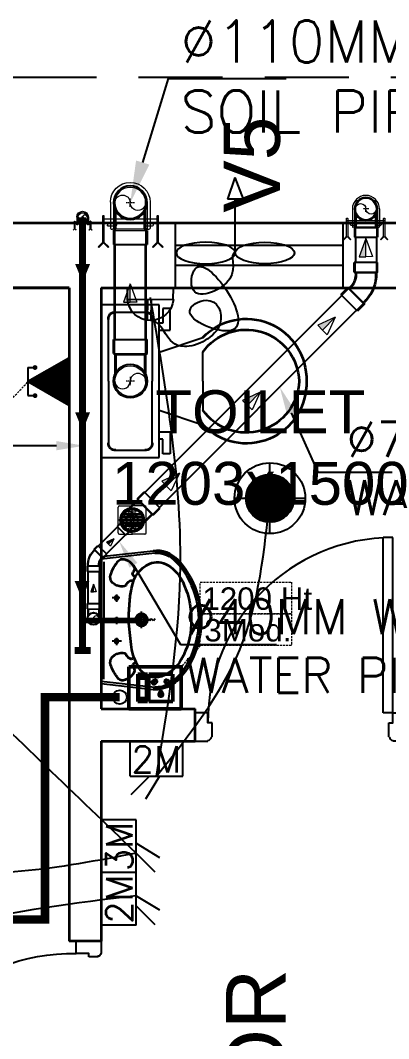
# Model space of a CAD drawing. Extents: x 3550807 to 4078732, y -628171 to -515859.
# Drawn here: x 3575457 to 3576770, y -524649 to -521021 of the extents above; entities that cross this region are included whole.
import ezdxf
from ezdxf import colors
from ezdxf.entities.mleader import LeaderData, LeaderLine
from ezdxf.enums import TextEntityAlignment as Align
from ezdxf.math import Vec2, Vec3

# ---------------------------------------------------------------- set-up
doc = ezdxf.new("R2010")
doc.units = 0
doc.header["$LTSCALE"] = 6
doc.header["$MEASUREMENT"] = 0
for name, pattern in [('1', [0]), ('AI9-LType1', [1.875, 1.25, -0.625]), ('CENTER2', [1.125, 0.75, -0.125, 0.125, -0.125]), ('DASHED2', [0.375, 0.25, -0.125]), ('HIDDEN', [0.375, 0.25, -0.125])]:
    doc.linetypes.add(name, pattern=pattern)
doc.layers.get('0').update_dxf_attribs({"linetype": 'CONTINUOUS'})
for name, color, linetype, lineweight in [('22-FTfix', 8, 'CONTINUOUS', 9), ('ELE-1 NO 6-16A RAW POWER SOCKET', 1, 'CONTINUOUS', 0), ('PHE-SP', 1, 'CONTINUOUS', 0), ('PL-CLAMP', 211, 'CONTINUOUS', 13), ('PL-SOFT  WATER SUPPLY PIPE', 162, 'CONTINUOUS', 9), ('PL-WATER PIPE CLAMP', 6, 'CONTINUOUS', 9), ('PL-WATER PIPING', 1, 'CONTINUOUS', 9), ('WALL', 10, 'CONTINUOUS', 35), ('WALL LINE', 7, 'CONTINUOUS', 35)]:
    doc.layers.add(name, color=color, linetype=linetype, lineweight=lineweight)
doc.layers.add('CFT_LOOPING', color=7, linetype='1', lineweight=0, true_color=0xd6d600)
for name, color, linetype in [('Chajja', 7, 'CONTINUOUS'), ('DIM', 7, 'CONTINUOUS'), ('DOOR', 44, 'CONTINUOUS'), ('ELE-12W LED', 1, 'CONTINUOUS'), ('ELE-12W LED @ 1', 1, 'CONTINUOUS'), ('ELE-2M RAW P.SB', 40, 'CONTINUOUS'), ('ELE-2M UPS P.SB', 3, 'CONTINUOUS'), ('ELE-3M RAW P.SB', 40, 'CONTINUOUS'), ('ELE-EXHAUST FAN', 10, 'CONTINUOUS'), ('ELE-TEL POINT', 4, 'CONTINUOUS'), ('JOINERY', 7, 'CONTINUOUS'), ('MEP_HVAC_DRAIN_PIPE', 7, 'CONTINUOUS'), ('phe-text', 1, 'CONTINUOUS'), ('PL- WASTE PIPE', 6, 'CONTINUOUS'), ('PL-RA WATER SUPPLY PIPE', 100, 'CONTINUOUS'), ('PL-SOIL PIPE', 1, 'CONTINUOUS'), ('TEXT', 5, 'CONTINUOUS'), ('Window', 161, 'CONTINUOUS')]:
    doc.layers.add(name, color=color, linetype=linetype)
doc.layers.add('ELE-LIGHTING WIRING', color=7, linetype='CONTINUOUS', true_color=0x63d7b6)
doc.styles.add('ARIAL', font='arial.ttf')
doc.styles.add('ROMANS', font='romans.shx')
doc.styles.get("Standard").update_dxf_attribs({"font": 'SIMPLEX'})

# ---------------------------------------------------------------- blocks, each defined once
blk = doc.blocks.new('750')
at = {"layer": 'DOOR', "color": 8}
for p, q in [((-50, 705), (-47.5, 705)), ((-35, 690), (-35, 692.5)), ((50, 45), (50, 80)), ((50, 80), (675, 80)), ((675, 45), (675, 80)), ((-50, 45), (-47.5, 45)), ((-35, 60), (-35, 57.5)), ((50, 45), (675, 45))]:
    blk.add_line(p, q, dxfattribs=at)
for points in [[(15, 690), (15, 705), (50, 705), (50, 750), (-50, 750), (-50, 705)], [(-35, 690), (15, 690)], [(15, 60), (15, 45), (50, 45), (50, 0), (-50, 0), (-50, 45)], [(-35, 60), (15, 60)]]:
    blk.add_lwpolyline(points, dxfattribs=at)
for centre, radius, start, end in [((-35, 705), 12.5, 180, 270), ((15, 45), 660, 0, 90), ((-35, 45), 12.5, 90, 180)]:
    blk.add_arc(centre, radius, start, end, dxfattribs=at)
blk = doc.blocks.new('Z$W@#1841')
at = {"layer": 'DOOR', "color": 8}
blk.add_lwpolyline([(482.5, 633.2), (482.5, -167.4), (533, -167.4), (533, 633.2)], close=True, dxfattribs=at)
for points in [[(-254.1, -217.9), (-267.6, -217.9), (-267.6, -167.4), (-317.3, -167.4), (-317.3, -267.4), (-267.6, -267.4), (-267.6, -265.2, 0.414214), (-256.3, -253.9), (-254.1, -253.9)], [(519.5, -217.9), (533, -217.9), (533, -167.4), (582.7, -167.4), (582.7, -267.4), (533, -267.4), (533, -265.2, -0.414214), (521.7, -253.9), (519.5, -253.9)]]:
    blk.add_lwpolyline(points, format="xyb", close=True, dxfattribs=at)
blk.add_arc((518.4, -152.1), 786.1, 92.6177, 181.1129, dxfattribs=at)
blk = doc.blocks.new('u46')
at = {"color": 8, "lineweight": 25}
for p, q in [((-10.2, 228.4), (174.5, 249.1)), ((-10.2, 220.4), (181.2, 241.9)), ((-0.6, -208.9), (0.6, 208.9)), ((56.5, 80.8), (29.2, 80.8)), ((44.2, 92.9), (44.2, 66.7)), ((61.7, 1.6), (29.2, 1.6)), ((44.2, 13.7), (44.2, -12.6)), ((163.2, 3), (101.8, 3)), ((133.1, -27.2), (133.1, 33.1)), ((44.2, -61.1), (44.2, -87.4)), ((61.7, -73.2), (29.2, -73.2)), ((-10.2, -216.1), (181.2, -237.6)), ((-10.2, -224.1), (174.5, -244.8))]:
    blk.add_line(p, q, dxfattribs=at)
at = {"color": 8, "extrusion": (0, 0, -1)}
for centre, major_axis, start_param, end_param in [((65.8, 198.9), (0, 20.7), -1.101507, 0.481509), ((187.7, 150.5), (0, 99.5), -0.132539, 0.848731), ((185.8, 147.6), (0.1, 94.4), -0.049658, 0.838116), ((144.8, 128.2), (1.1, 126.1), -1.238036, -0.892193), ((57.5, 163.3), (-0.3, 56.9), 0.324902, 0.965135), ((208, 103.4), (0, 109.8), -1.431017, -0.436146), ((90.3, 184.5), (0, 17.9), 0.880684, 2.260744), ((189.6, 137.7), (0, 70.9), -0.405199, 0.56573), ((153.9, 79), (-0.2, 139.7), 0.557563, 1.193786), ((57.3, 20.1), (0, 275.4), 0.806541, 1.180915), ((49.5, 13.5), (-0.1, 293.9), 0.809856, 1.41441), ((56, 154.5), (0, 34), 4.33982, 5.202657), ((110.3, 167.2), (-6.08, 6.08), 4.867594, 6.265028), ((110.5, 165), (5.47, 5.47), 2.097053, 3.541809), ((64.6, 170.4), (0.3, 49.2), 3.359735, 4.09512), ((62.5, 153), (0, 31.9), 2.620328, 3.422401), ((104.1, 117.8), (-0.2, 26.8), -1.278641, -0.487266), ((96.3, 135.9), (0, 7.39), -0.727724, 1.373337), ((387.1, 47.9), (-0.3, 296.4), -1.495794, -1.328336), ((13.1, 6.8), (0, 297.5), 1.141495, 1.637774), ((35, 2.5), (0, 302.7), 1.155365, 1.952189), ((44.2, 80.8), (0.02, 6.43), 3.139035, 9.42222), ((820.2, -1), (0.1, 732.1), -1.56667, -1.474079), ((72.5, -1.7), (-0.1, 274.2), 1.346594, 1.865175), ((44.2, 1.6), (0.08, 6.43), 3.12883, 9.412015), ((888.1, 36.7), (0.8, 800.7), 4.558159, 4.668067), ((133.1, 3), (0, 21.6), 3.141254, 9.424439), ((133.1, 3), (-0.1, 15.5), 3.145308, 9.428493), ((133.1, 3), (0, 10.9), 3.142047372431534, 9.42523267961112), ((62.5, -10.9), (0, 247.5), 1.579809, 2.112792), ((44.2, -73.2), (0.02, 6.43), 3.139035, 9.42222), ((263.1, -73.7), (0.1, 166.8), 4.181112, 4.641559), ((56.1, -13.3), (0.2, 287), 1.808981, 2.322804), ((56, -148.1), (0, 34), 4.222121, 5.084958), ((64.6, -163.9), (0.1, 49.2), -0.960797, -0.225412), ((62.5, -146.6), (-0.1, 31.9), -0.276767, 0.525307), ((104.1, -111.4), (0.2, 26.8), 3.628858, 4.420234), ((96.6, -128.2), (-0.03, 8.55), 1.455188, 3.796569), ((163.1, -79.8), (0.2, 126), 2.054055, 2.802751), ((124.5, -51.6), (-0.2, 200.3), 1.868215, 2.281789), ((144.8, -121.8), (-0.3, 126.1), 4.027191, 4.373034), ((110.3, -160.8), (-6.08, 6.08), 4.730546, 6.12798), ((111.3, -159.3), (6.17, 6.17), 4.354779, 6.027124), ((90.3, -178.1), (0, 17.9), 0.880848, 2.260908), ((192.6, -126.1), (0, 80.1), 3.554495, 4.299548), ((65.8, -192.5), (0, 20.7), 2.661884, 4.2449), ((57.5, -156.9), (0.3, 56.9), 2.176458, 2.816691), ((181.2, -107), (0, 94.7), 2.890537, 3.362984), ((187.2, -138.1), (-0.1, 106), 2.310552, 2.942572), ((171.7, -117.2), (-0.1, 123.1), 2.127435, 2.640092), ((184.7, -162.2), (-0.1, 83.2), 2.850118, 3.264751), ((188.2, -159.7), (0, 78.1), 2.562376, 3.231693)]:
    blk.add_ellipse(centre, major_axis=major_axis, ratio=1, start_param=start_param, end_param=end_param, dxfattribs=at)
blk = doc.blocks.new('rhej')
at = {"color": 8, "lineweight": 25}
for p, q in [((271.6, 188.9), (271.6, 266.4)), ((271.6, 266.4), (297.5, 266.4)), ((297.5, 266.4), (297.5, 214.7)), ((310.4, 279.4), (310.4, -263.7)), ((517.3, 279.4), (310.4, 279.4)), ((517.3, 7.8), (517.3, 279.4)), ((336.3, 227.7), (336.3, 7.8)), ((465.6, 253.5), (362.2, 253.5)), ((491.5, 7.8), (491.5, 227.7)), ((310.4, 188.9), (271.6, 188.9)), ((297.5, 214.7), (310.4, 214.7)), ((310.4, 111.3), (155.3, 163)), ((155.3, 7.8), (155.3, 111.3)), ((155.3, 7.8), (155.3, -95.6)), ((336.3, -212), (336.3, 7.8)), ((491.5, 7.8), (491.5, -212)), ((517.3, -263.7), (517.3, 7.8)), ((310.4, -95.6), (155.3, -147.3)), ((271.6, -173.2), (271.6, -250.8)), ((310.4, -173.2), (271.6, -173.2)), ((297.5, -250.8), (297.5, -199.1)), ((297.5, -199.1), (310.4, -199.1)), ((271.6, -250.8), (297.5, -250.8)), ((465.6, -237.9), (362.2, -237.9)), ((310.4, -263.7), (517.3, -263.7))]:
    blk.add_line(p, q, dxfattribs=at)
at = {"color": 8, "extrusion": (0, 0, -1)}
for centre, major_axis, start_param, end_param in [((358.9, 230.9), (-16.2, -16.2), 0.643501, 2.498091), ((468.8, 230.9), (16.2, -16.2), 3.785094, 5.639684), ((0, 15.7), (151.4, -151.4), 2.319632, 4.738539), ((0.9, 2.3), (-133.6, -133.6), 0.814663, 3.31238), ((0, 0), (-151.4, -151.4), 4.686239, 7.105146), ((0.9, 13.4), (-133.6, -133.6), 4.541602, 7.039318), ((358.9, -215.2), (-16.2, -16.2), -0.927295, 0.927295), ((468.8, -215.2), (16.2, -16.2), 5.35589, 7.21048)]:
    blk.add_ellipse(centre, major_axis=major_axis, ratio=1, start_param=start_param, end_param=end_param, dxfattribs=at)
blk = doc.blocks.new('1232')
at = {"layer": 'Chajja', "color": 8, "linetype": 'HIDDEN', "ltscale": 200}
blk.add_line((-10045, 16660.2), (-4500, 16660.2), dxfattribs=at)
at = {"layer": 'WALL', "color": 8, "linetype": 'ByBlock'}
for p, q in [((-4500, 16140.2), (-10045, 16140.2)), ((-7592.8, 15910.2), (-10045, 15910.2)), ((-7592.8, 15910.2), (-7592.8, 13582.7)), ((-7477.8, 15910.2), (-7477.8, 14410.2)), ((-7477.8, 14410.2), (-7142.8, 14410.2)), ((-7142.8, 14295.2), (-7142.8, 14410.2)), ((-7477.8, 14295.2), (-7477.8, 13582.7)), ((-7477.8, 14295.2), (-7142.8, 14295.2)), ((-7477.8, 13582.7), (-7592.8, 13582.7))]:
    blk.add_line(p, q, dxfattribs=at)
at = {"layer": 'WALL', "color": 8, "lineweight": 0}
blk.add_line((-6274.8, 15910.2), (-7477.8, 15910.2), dxfattribs=at)
at = {"layer": 'WALL', "color": 8, "linetype": 'ByBlock'}
for points in [[(-11307.6, 15910.2), (-7592.8, 15910.2)], [(-7477.8, 15910.2), (-6274.8, 15910.2)]]:
    blk.add_lwpolyline(points, dxfattribs=at)
at = {"layer": 'Window', "color": 8, "linetype": 'Continuous'}
for points in [[(-6614.7, 15910.2), (-6614.7, 16140.2), (-7214.7, 16140.2), (-7214.7, 15910.2)], [(-6614.7, 15990.2), (-6614.7, 16060.2), (-7214.7, 16060.2), (-7214.7, 15990.2)]]:
    blk.add_lwpolyline(points, close=True, dxfattribs=at)
at = {"layer": 'DOOR', "color": 8, "rotation": 89.99999999999999}
blk.add_blockref('750', (-6392.8, 14345.2), dxfattribs=at)
at = {"layer": 'DOOR', "color": 8, "linetype": 'Continuous', "xscale": -0.8888888889923692, "yscale": 0.8888888889923692, "zscale": 0.8888888888759539, "rotation": 89.9999999999998}
blk.add_blockref('Z$W@#1841', (-7715.5, 13300.6), dxfattribs=at)
at = {"layer": 'WALL', "color": 8, "linetype": 'ByBlock', "rotation": 180}
blk.add_blockref('rhej', (-6960.5, 15585.3), dxfattribs=at)
at = {"layer": 'WALL', "color": 8, "linetype": 'ByBlock'}
blk.add_blockref('u46', (-7467.7, 14724.2), dxfattribs=at)
at = {"layer": 'DIM', "color": 8, "style": 'ARIAL'}
blk.add_text('1200 WIDE CORRIDOR', height=212.5, rotation=90, dxfattribs=at).set_placement((-6756.8, 11875.2), align=Align.BOTTOM_CENTER)
at = {"layer": 'DIM', "color": 8, "insert": (-6910.6, 15339.8), "char_height": 153, "width": 1626.956, "attachment_point": 5, "style": 'ARIAL'}
blk.add_mtext('TOILET\\P1203x1500', dxfattribs=at)
at = {"layer": 'JOINERY', "color": 8, "style": 'ARIAL', "width": 1}
blk.add_text('V5', height=200, rotation=90, dxfattribs=at).set_placement((-6840.9, 16177.8))
blk = doc.blocks.new('18W LED')
at = {"layer": 'ELE-12W LED @ 1'}
h = blk.add_hatch(dxfattribs=at)
h.set_pattern_fill('ANSI31', color=252)
h.set_pattern_definition([(45, (-1135553.9097, 459369.4158), (-2.24506403, 2.24506403), [])])
edge = h.paths.add_edge_path()
edge.add_arc((0, 0), 85.7, 0, 360)
at = {"layer": 'ELE-12W LED', "color": 1}
for p, q in [((0, -126.1), (0, 126.1)), ((-126.1, 0), (126.1, 0))]:
    blk.add_line(p, q, dxfattribs=at)
for radius in [126.1, 85.7]:
    blk.add_circle((0, 0), radius, dxfattribs=at)
blk = doc.blocks.new('2M SB')
at = {"layer": 'ELE-2M RAW P.SB'}
for p, q in [((-133.8, 160), (-69.3, 265.2)), ((-88.2, 160), (-3.4, 244.9)), ((-240, 160), (-240, 0)), ((0, 160), (-240, 160)), ((0, 160), (0, 0))]:
    blk.add_line(p, q, dxfattribs=at)
blk.add_text('2M', height=120, rotation=180, dxfattribs=at).set_placement((-6, 143))
blk = doc.blocks.new('A$C44D17E71')
at = {"layer": 'ELE-EXHAUST FAN', "color": 1}
for p, q in [((-13.3, 0.72), (-9.75, 2.1)), ((-9.75, 2.1), (-9.75, -0.48)), ((-13.3, 0.72), (-9.75, -0.48)), ((-0.97, 0.81), (-9.75, 0.81)), ((6.62, -9.32), (4.71, -9.31)), ((4.71, -9.31), (4.71, -16.8)), ((6.59, -16.81), (6.62, -9.32)), ((6.61, -12.95), (10.07, -12.97)), ((6.61, -13.55), (10.06, -13.57)), ((6.59, -16.81), (4.71, -16.8))]:
    blk.add_line(p, q, dxfattribs=at)
blk.add_ellipse((-0.97, 5.64), major_axis=(0, -4.83), ratio=0.36355, dxfattribs=at)
at = {"layer": 'ELE-EXHAUST FAN', "color": 1, "extrusion": (0, 0, -1)}
blk.add_ellipse((-0.97, -4.02), major_axis=(0, 4.83), ratio=0.36355, dxfattribs=at)
blk.add_ellipse((6.31, -13.06), major_axis=(0.02, 3.76), ratio=1, start_param=0.079283, end_param=3.06231, dxfattribs=at)
at = {"layer": 'ELE-EXHAUST FAN', "color": 1}
blk.add_open_spline([(-1.04, 0.81), (-0.79, -0.3), (3.44, 2.5), (7.59, -7.04), (-0.96, -5.98), (5.22, 0.41), (14.27, 3.09), (9.16, -9.39), (5.43, -2.53), (11.73, 0.02), (16.82, -10.79), (10.14, -10.71), (10.07, -12.97)], degree=3, knots=[0, 0, 0, 0, 6.261699, 12.352893, 15.787239, 21.858742, 28.752755, 35.678217, 39.225495, 45.354107, 53.693878, 67.421453, 67.421453, 67.421453, 67.421453], dxfattribs=at)
blk = doc.blocks.new('2M UPS SB')
at = {"layer": 'ELE-2M UPS P.SB', "color": 3}
for p, q in [((-133.8, 160), (-69.3, 265.2)), ((-88.2, 160), (-3.4, 244.9)), ((-240, 160), (-240, 0)), ((0, 160), (-240, 160)), ((0, 160), (0, 0))]:
    blk.add_line(p, q, dxfattribs=at)
blk.add_text('2M', height=120, rotation=180, dxfattribs=at).set_placement((-6, 143))
blk = doc.blocks.new('TEWSER')
at = {"layer": 'ELE-3M RAW P.SB'}
for p, q in [((0, 0), (125, 0)), ((0, 0), (0, -187.5)), ((0, -68.9), (-66.3, -2.6)), ((0, -104.5), (-82.2, -54.1)), ((0, -187.5), (125, -187.5))]:
    blk.add_line(p, q, dxfattribs=at)
blk.add_text('3M', height=93.75, rotation=270, dxfattribs=at).set_placement((13.3, -4.7))
blk = doc.blocks.new('6-16A RAW POWER SOCKET 3M')
at = {"layer": 'ELE-1 NO 6-16A RAW POWER SOCKET', "lineweight": 50}
for p, q in [((0, 57.9), (72.3, 57.9)), ((0, 57.9), (72.3, 57.9)), ((0, 32.7), (0, 57.9)), ((0, 57.9), (0, 32.7)), ((7.9, 55.8), (64.4, 55.8)), ((7.9, 34.8), (7.9, 55.8)), ((61.9, 55.8), (61.9, 34.8)), ((64.4, 55.8), (64.4, 34.8)), ((72.3, 57.9), (72.3, 32.7)), ((72.3, 32.7), (0, 32.7)), ((0, 28.5), (0, -34.8)), ((72.3, 28.5), (0, 28.5)), ((64.4, 34.8), (7.9, 34.8)), ((72.3, -34.8), (72.3, 28.5)), ((0, -34.8), (72.3, -34.8))]:
    blk.add_line(p, q, dxfattribs=at)
blk.add_lwpolyline([(92, 82.1), (92, -57.5), (-19.7, -57.5), (-19.7, 82.1)], close=True, dxfattribs=at)
for centre, radius, start, end in [((18.3, -3.1), 4.93, 37.1584, 322.8416), ((23.3, -3.1), 3.14, 251.4031, 108.5969), ((50.3, 14.9), 4.24, 357.49, 264.7311), ((53.2, 11.6), 3.43, 194.9049, 67.3162), ((50.3, -21.2), 4.24, 95.2689, 2.51), ((53.2, -17.8), 3.43, 292.6838, 165.0951)]:
    blk.add_arc(centre, radius, start, end, dxfattribs=at)
blk = doc.blocks.new('tel')
at = {"layer": 'ELE-TEL POINT', "ltscale": 30}
h = blk.add_hatch(dxfattribs=at)
h.set_pattern_fill('ANSI31', color=4, scale=19.025387, style=0)
h.set_pattern_definition([(45, (-98.626, 0.184), (-42.7132, 42.7132), [])])
h.paths.add_polyline_path([(-99, 0), (840, 1654), (1778, -3)])
at = {"layer": 'ELE-TEL POINT', "color": 4, "ltscale": 30}
for p, q in [((-99, 0), (840, 1654)), ((840, 1654), (1778, -3)), ((1778, -3), (-99, 0))]:
    blk.add_line(p, q, dxfattribs=at)
at = {"layer": 'ELE-TEL POINT', "color": 4, "ltscale": 12}
for p, q in [((276, 1648), (275, 1398)), ((1404, 1646), (1403, 1396))]:
    blk.add_line(p, q, dxfattribs=at)
at = {"layer": 'ELE-TEL POINT', "color": 4, "linetype": 'Continuous', "ltscale": 12}
blk.add_line((276, 1648), (1404, 1646), dxfattribs=at)
at = {"layer": 'ELE-TEL POINT', "color": 4, "ltscale": 30, "const_width": 95.1}
for points in [[(227, 1363, 1), (323, 1363, 1)], [(1355, 1361, 1), (1451, 1361, 1)]]:
    blk.add_lwpolyline(points, format="xyb", close=True, dxfattribs=at)
blk = doc.blocks.new('clamp')
at = {"layer": 'PL-CLAMP'}
for p, q in [((105.4, 198.4), (168.6, 198.4)), ((156.2, 205.8), (161.2, 205.8)), ((163.2, 185.7), (163.2, 203.8)), ((105.4, 191.1), (168.6, 191.1)), ((156.2, 183.7), (161.2, 183.7)), ((170.6, 196.4), (170.6, 193.1)), ((105.4, 109.4), (168.6, 109.4)), ((105.4, 102), (168.6, 102)), ((156.2, 116.8), (161.2, 116.8)), ((163.2, 96.7), (163.2, 114.8)), ((170.6, 107.4), (170.6, 104)), ((156.2, 94.7), (161.2, 94.7))]:
    blk.add_line(p, q, dxfattribs=at)
for points in [[(138.4, 216.5, -0.414214), (139.4, 217.5), (203.1, 217.5), (214, 228.4), (215.4, 227), (203.9, 215.5), (215.3, 204), (213.9, 202.6), (203, 213.5), (139.4, 213.5, -0.414214), (138.4, 214.5), (138.4, 216.5)], [(138.4, 84.3, -0.414214), (139.4, 85.3), (203.1, 85.3), (214, 96.3), (215.4, 94.9), (203.9, 83.3), (215.3, 71.9), (213.9, 70.5), (203, 81.3), (139.4, 81.3, -0.414214), (138.4, 82.3), (138.4, 84.3)]]:
    blk.add_lwpolyline(points, format="xyb", dxfattribs=at)
for points in [[(146.2, 81.3), (146.2, 217.5)], [(156.2, 81.3), (156.2, 217.5)]]:
    blk.add_lwpolyline(points, dxfattribs=at)
for centre, radius, start, end in [((105.4, 150.2), 48.2, 90, 270), ((161.2, 203.8), 2, 0, 90), ((168.6, 196.4), 2, 0, 90), ((161.2, 185.7), 2, 270, 0), ((168.6, 193.1), 2, 270, 0), ((161.2, 114.8), 2, 0, 90), ((168.6, 107.4), 2, 0, 90), ((168.6, 104), 2, 270, 0), ((161.2, 96.7), 2, 270, 0)]:
    blk.add_arc(centre, radius, start, end, dxfattribs=at)
blk = doc.blocks.new('RISER UP 100')
at = {"color": 0, "linetype": 'Continuous'}
for p, q in [((-98.5, 60), (-148.5, 60)), ((-148.5, -60), (-148.5, 60)), ((-98.5, 60), (-93.5, 55)), ((-93.5, 55), (-24, 55)), ((-98.5, -60), (-148.5, -60)), ((-98.5, -60), (-93.5, -55)), ((-93.5, -55), (-24, -55))]:
    blk.add_line(p, q, dxfattribs=at)
at = {"color": 8, "linetype": 'Continuous', "lineweight": 0, "ltscale": 0.005}
for p, q in [((-98.5, 55), (-148.5, 55)), ((-98.5, -55), (-98.5, 55)), ((-98.5, 55), (-93.5, 50)), ((-93.5, -50), (-93.5, 50)), ((-93.5, 50), (-33.2, 50)), ((-98.5, -55), (-148.5, -55)), ((-98.5, -55), (-93.5, -50)), ((-93.5, -50), (-33.2, -50))]:
    blk.add_line(p, q, dxfattribs=at)
at = {"color": 8, "linetype": 'CENTER2', "lineweight": 0}
for p, q in [((-15, 0), (15, 0)), ((0, 15), (0, -15))]:
    blk.add_line(p, q, dxfattribs=at)
at = {"color": 0, "linetype": 'Continuous'}
blk.add_circle((0, 0), 60, dxfattribs=at)
at = {"color": 8, "linetype": 'Continuous', "lineweight": 0, "ltscale": 0.005}
blk.add_circle((0, 0), 55, dxfattribs=at)
at = {"color": 8, "linetype": 'Continuous', "lineweight": 0}
for centre, start, end in [((0, 27.5), 90, 270), ((0, -27.5), 270, 90)]:
    blk.add_arc(centre, 27.5, start, end, dxfattribs=at)
blk = doc.blocks.new('A$C0B1B3CFA')
at = {"layer": 'PHE-SP'}
h = blk.add_hatch(color=7, dxfattribs=at)
h.dxf.hatch_style = 1
h.paths.add_polyline_path([(-0.0495, 0.0226), (-0.0495, 0), (0.0124, 0)])
at = {"layer": 'PHE-SP', "color": 7}
for points in [[(-0.0495, 0), (0.0124, 0), (-0.0495, 0.0226), (-0.0495, 0)], [(-0.0495, 0), (0.0124, 0), (-0.0495, -0.0226), (-0.0495, 0)]]:
    blk.add_lwpolyline(points, dxfattribs=at)
blk = doc.blocks.new('Z$W@#3BD47561')
at = {"layer": 'PHE-SP', "xscale": 49.00933755098914, "yscale": 49.00933755098914, "zscale": 49.00933755098914, "rotation": 270}
blk.add_blockref('A$C0B1B3CFA', (0, 0), dxfattribs=at)
blk = doc.blocks.new('Z$W@#4AA511D8')
at = {"layer": 'phe-text', "linetype": 'ByBlock', "lineweight": -2, "ltscale": 0.5, "xscale": 0.0244727334018079, "yscale": 0.0244727334018079, "zscale": 0.0244727334018079, "rotation": 270}
blk.add_blockref('Z$W@#3BD47561', (0.0148, 0), dxfattribs=at)
blk = doc.blocks.new('A$C525867A1')
at = {"layer": '22-FTfix', "color": 1, "linetype": 'AI9-LType1', "lineweight": 0}
blk.add_line((42, -41.9), (-42.2, 42.1), dxfattribs=at)
at = {"layer": '22-FTfix', "color": 1, "lineweight": 0}
for p, q in [((42, 42.1), (-42, -42.1)), ((-3.7, 76.6), (-40.1, 40.1)), ((76.4, 3.7), (3.3, 76.6)), ((-76.6, 3.5), (-40.1, 40.1)), ((-3.5, -76.4), (-76.6, -3.4)), ((3.4, -76.4), (39.9, -39.8)), ((76.4, -3.3), (39.9, -39.8))]:
    blk.add_line(p, q, dxfattribs=at)
at = {"layer": '22-FTfix', "color": 3, "lineweight": 0}
for p, q in [((-18.4, 18.3), (-39.5, -2.8)), ((-10.4, 10.4), (-35.8, -15.1)), ((-14.5, 14.5), (-35.7, -6.6)), ((-23.3, 23.2), (-32.4, 14)), ((-6.5, 6.5), (-31.9, -18.9)), ((-23.3, 23.2), (-14.1, 32.4)), ((-18.4, 18.3), (2.7, 39.5)), ((-14.5, 14.5), (6.6, 35.7)), ((-10.4, 10.4), (15, 35.8)), ((-6.5, 6.5), (18.9, 32)), ((-1.9, 1.2), (-1.5, 1.5)), ((-1.4, 0.7), (-1.9, 1.2)), ((-1.2, 1.9), (-1.5, 1.5)), ((-0.7, 1.4), (-1.2, 1.9)), ((1.2, 1.9), (0.7, 1.4)), ((1.9, 1.2), (1.2, 1.9)), ((1.9, 1.2), (1.4, 0.7)), ((5.2, 9.3), (24.6, 28.7)), ((6.5, -6.5), (31.9, 18.9)), ((9.2, 5.2), (28.6, 24.6)), ((10.4, -10.4), (35.8, 15.1)), ((14.5, -14.5), (35.7, 6.6)), ((18.4, -18.3), (39.5, 2.8)), ((-9.2, -5.2), (-28.6, -24.6)), ((-5.2, -9.3), (-24.6, -28.7)), ((6.5, -6.5), (-18.9, -32)), ((10.4, -10.4), (-15, -35.8)), ((14.5, -14.5), (-6.6, -35.7)), ((18.4, -18.3), (-2.7, -39.5)), ((-1.9, -1.2), (-1.4, -0.7)), ((-1.2, -1.9), (-1.9, -1.2)), ((-1.2, -1.9), (-0.7, -1.4)), ((1.2, -1.9), (0.7, -1.4)), ((1.2, -1.9), (1.5, -1.5)), ((1.9, -1.2), (1.4, -0.7)), ((1.9, -1.2), (1.5, -1.5)), ((23.3, -23.2), (14.1, -32.4)), ((23.3, -23.2), (32.4, -14))]:
    blk.add_line(p, q, dxfattribs=at)
at = {"layer": '22-FTfix', "color": 1, "lineweight": 0}
blk.add_circle((-0.1, 0.1), 49.4, dxfattribs=at)
at = {"layer": '22-FTfix', "color": 3, "lineweight": 0}
for centre, radius in [((0, 0), 45.2), ((-0.1, -0.1), 44.9), ((0, 0), 4.18), ((0, 0), 3.93)]:
    blk.add_circle(centre, radius, dxfattribs=at)
at = {"layer": '22-FTfix', "color": 1, "lineweight": 0}
for points in [[(-35.3, 35.2), (-15.9, 54.6), (15.5, 54.6), (35, 35.3), (54.4, 15.9), (54.4, -15.6), (35, -35)], [(-35.3, 35.2), (-54.6, 15.8), (-54.6, -15.7), (-35.2, -35), (-15.8, -54.4), (15.7, -54.4), (35, -35)]]:
    blk.add_open_spline(points, degree=3, knots=[0, 0, 0, 0, 1, 1, 1, 2, 2, 2, 2], dxfattribs=at)
for points in [[(3.3, 76.6), (1.4, 78.5), (-1.8, 78.5), (-3.7, 76.6)], [(-76.6, 3.5), (-78.5, 1.6), (-78.5, -1.5), (-76.6, -3.4)], [(76.4, -3.3), (78.3, -1.4), (78.3, 1.8), (76.4, 3.7)], [(-3.5, -76.4), (-1.6, -78.3), (1.5, -78.3), (3.4, -76.4)]]:
    blk.add_open_spline(points, degree=3, dxfattribs=at)
at = {"layer": '22-FTfix', "color": 3, "lineweight": 0}
for points in [[(-36.8, 17.1), (-37.4, 15.7), (-36.8, 14.1), (-35.5, 13.5), (-34.4, 13), (-33.2, 13.2), (-32.4, 14)], [(-14.1, 32.4), (-13, 33.4), (-13, 35.2), (-14.1, 36.2), (-14.9, 37), (-16.1, 37.2), (-17.2, 36.7)], [(6.6, 35.7), (7.6, 36.7), (7.6, 38.5), (6.6, 39.5), (5.5, 40.6), (3.8, 40.6), (2.7, 39.5)], [(5.2, 9.3), (4.1, 8.1), (4.1, 6.3), (5.2, 5.2), (6.3, 4.1), (8.1, 4.1), (9.2, 5.2)], [(18.9, 32), (19.9, 33), (19.9, 34.8), (18.9, 35.8), (17.8, 36.9), (16.1, 36.9), (15, 35.8)], [(28.6, 24.6), (29.7, 25.7), (29.7, 27.6), (28.6, 28.7), (27.5, 29.8), (25.7, 29.8), (24.6, 28.7)], [(35.8, 15.1), (36.8, 16.2), (36.8, 17.9), (35.8, 18.9), (34.7, 20), (33, 20), (31.9, 18.9)], [(39.5, 2.8), (40.6, 3.9), (40.5, 5.6), (39.5, 6.6), (38.4, 7.7), (36.7, 7.7), (35.7, 6.6)], [(-39.5, -2.8), (-40.6, -3.9), (-40.5, -5.6), (-39.5, -6.6), (-38.4, -7.7), (-36.7, -7.7), (-35.7, -6.6)], [(-35.8, -15.1), (-36.8, -16.2), (-36.8, -17.9), (-35.8, -18.9), (-34.7, -20), (-33, -20), (-31.9, -18.9)], [(-28.6, -24.6), (-29.7, -25.7), (-29.7, -27.6), (-28.6, -28.7), (-27.5, -29.8), (-25.7, -29.8), (-24.6, -28.7)], [(-18.9, -32), (-19.9, -33), (-19.9, -34.8), (-18.9, -35.8), (-17.8, -36.9), (-16.1, -36.9), (-15, -35.8)], [(-5.2, -9.3), (-4.1, -8.1), (-4.1, -6.3), (-5.2, -5.2), (-6.3, -4.1), (-8.1, -4.1), (-9.2, -5.2)], [(-6.6, -35.7), (-7.6, -36.7), (-7.6, -38.4), (-6.6, -39.5), (-5.5, -40.6), (-3.8, -40.6), (-2.7, -39.5)], [(14.1, -32.4), (13, -33.4), (13, -35.1), (14.1, -36.2), (14.9, -37), (16.1, -37.2), (17.2, -36.7)], [(36.8, -17.1), (37.4, -15.7), (36.8, -14.1), (35.5, -13.5), (34.4, -13), (33.2, -13.2), (32.4, -14)]]:
    blk.add_open_spline(points, degree=3, knots=[0, 0, 0, 0, 1, 1, 1, 2, 2, 2, 2], dxfattribs=at)
for points in [[(-28.7, 28.6), (-32, 25.3), (-34.8, 21.4), (-36.8, 17.1)], [(-17.2, 36.7), (-21.4, 34.7), (-25.3, 32), (-28.7, 28.6)], [(-1.4, -0.7), (-1, -0.3), (-1, 0.3), (-1.4, 0.7)], [(-0.7, 1.4), (-0.3, 1), (0.3, 1), (0.7, 1.4)], [(1.4, 0.7), (1, 0.3), (1, -0.3), (1.4, -0.7)], [(0.7, -1.4), (0.3, -1), (-0.3, -1), (-0.7, -1.4)], [(17.2, -36.7), (21.4, -34.7), (25.3, -32), (28.7, -28.6)], [(28.7, -28.6), (32, -25.3), (34.8, -21.4), (36.8, -17.1)]]:
    blk.add_open_spline(points, degree=3, dxfattribs=at)
blk = doc.blocks.new('G$C6D3250BF')
at = {"layer": 'PL- WASTE PIPE', "linetype": 'ByBlock', "ltscale": 5, "xscale": -0.08841918452952499, "yscale": 0.08841918454157253, "zscale": 0.08841918448567115, "rotation": 225.0593839872961}
blk.add_blockref('A$C525867A1', (0, 0), dxfattribs=at)
blk = doc.blocks.new('100 ELBOW')
at = {"color": 0, "linetype": 'Continuous'}
for p, q in [((72.2, 60.9), (66.6, 55.2)), ((72.2, 60.9), (123.7, 60.9)), ((123.7, 60.9), (123.7, -60.9)), ((-77.3, 0.5), (-85.9, -8)), ((-94.1, -8), (-130.6, -44.4)), ((-130.6, -44.4), (-44.4, -130.6)), ((-94.1, -8), (-85.9, -8)), ((-8, -94.1), (-44.4, -130.6)), ((-0.4, -78.2), (-8, -85.8)), ((-8, -94.1), (-8, -85.8)), ((72.2, -60.9), (66.4, -55.1)), ((72.2, -60.9), (123.7, -60.9))]:
    blk.add_line(p, q, dxfattribs=at)
at = {"color": 8, "linetype": 'Continuous', "lineweight": 0, "ltscale": 0.005}
for p, q in [((74.6, 55), (68.9, 49.3)), ((74.6, -55), (74.6, 55)), ((74.6, 55), (123.7, 55)), ((68.7, -49.1), (68.7, 49.1)), ((-91.7, -13.9), (-126.4, -48.6)), ((-91.7, -13.9), (-13.9, -91.7)), ((-91.7, -13.9), (-83.3, -13.9)), ((-83.4, -13.9), (-13.9, -83.3)), ((74.6, -55), (68.9, -49.3)), ((-13.9, -91.7), (-48.6, -126.4)), ((-4.5, -73.9), (-13.9, -83.3)), ((-13.9, -91.7), (-13.9, -83.3)), ((74.6, -55), (123.7, -55))]:
    blk.add_line(p, q, dxfattribs=at)
at = {"color": 8, "linetype": 'Continuous', "ltscale": 0.005}
blk.add_line((-72.3, -2.8), (-73.3, -3.7), dxfattribs=at)
at = {"color": 0, "linetype": 'Continuous'}
for centre, radius, start, end in [((61.6, -148.2), 203.5, 88.5977, 133.0508), ((60.9, -147.1), 92.3, 86.6643, 131.6643)]:
    blk.add_arc(centre, radius, start, end, dxfattribs=at)
at = {"color": 8, "linetype": 'Continuous', "lineweight": 0, "ltscale": 0.005}
for centre, radius, start, end in [((61.5, -148.1), 197.5, 87.8618, 137.18), ((60.9, -147.1), 98.2, 85.3383, 131.766)]:
    blk.add_arc(centre, radius, start, end, dxfattribs=at)
blk = doc.blocks.new('WATER PIPE CLAMP')
at = {"layer": 'PL-CLAMP'}
for p, q in [((-61.4, 87.2), (-62.5, 86.1)), ((-62.5, 86.1), (-54, 77.6)), ((-52.5, 78.2), (-61.4, 87.2)), ((-54, 77.6), (-54, 27.7)), ((-43.4, 87.3), (-52.5, 78.2)), ((-50.9, 77.6), (-42.3, 86.2)), ((-50.9, 27.7), (-50.9, 77.6)), ((-42.3, 86.2), (-43.4, 87.3)), ((42.1, 87.2), (41, 86.1)), ((41, 86.1), (49.5, 77.6)), ((51.1, 78.3), (42.1, 87.2)), ((49.5, 77.6), (49.6, 27.8)), ((60.2, 87.4), (51.1, 78.3)), ((52.7, 77.6), (61.3, 86.2)), ((52.7, 27.8), (52.7, 77.6)), ((61.3, 86.2), (60.2, 87.4)), ((-54, 40.9), (52.7, 41)), ((-54, 33.1), (52.7, 33.1)), ((-53.2, 27), (-51.7, 27)), ((-43.6, 40.9), (-43.6, 44.8)), ((-42, 46.4), (-27.8, 46.4)), ((-37.8, 1.1), (-37.8, 50.6)), ((-33.6, 52.2), (-36.2, 52.2)), ((-32, 1.1), (-32, 50.6)), ((-26.2, 40.9), (-26.3, 44.8)), ((26.2, 41), (26.2, 44.8)), ((27.8, 46.4), (41.9, 46.4)), ((32, 1.1), (32, 50.6)), ((36.2, 52.2), (33.5, 52.2)), ((37.8, 1.1), (37.7, 50.6)), ((43.5, 41), (43.5, 44.8)), ((50.3, 27), (51.9, 27))]:
    blk.add_line(p, q, dxfattribs=at)
for centre, radius, start, end in [((-53.2, 27.7), 0.784, 180.02402, 270.02402), ((-51.7, 27.7), 0.784, 270.02402, 0.02402), ((-42, 44.8), 1.57, 90.025, 180.025), ((-36.2, 50.6), 1.57, 90.025, 180.025), ((0, 1.1), 37.8, 180.025, 0.025), ((-33.6, 50.6), 1.57, 0.025, 90.025), ((-27.8, 44.8), 1.57, 0.025, 90.025), ((27.8, 44.8), 1.57, 90.025, 180.025), ((33.5, 50.6), 1.57, 90.025, 180.025), ((36.2, 50.6), 1.57, 0.025, 90.025), ((41.9, 44.8), 1.57, 0.025, 90.025), ((50.3, 27.8), 0.784, 180.02402, 270.02402), ((51.9, 27.8), 0.784, 270.02402, 0.02402)]:
    blk.add_arc(centre, radius, start, end, dxfattribs=at)
blk = doc.blocks.new('1234WE12')
at = {"layer": 'PL-SOFT  WATER SUPPLY PIPE', "color": 8, "linetype": 'CENTER2', "lineweight": 0}
for p, q in [((4.4, 0), (-4.4, 0)), ((0, 4.4), (0, -4.3))]:
    blk.add_line(p, q, dxfattribs=at)
at = {"layer": 'PL-SOFT  WATER SUPPLY PIPE', "color": 3, "linetype": 'Continuous'}
blk.add_circle((0, 0), 17.5, dxfattribs=at)
at = {"layer": 'PL-SOFT  WATER SUPPLY PIPE', "color": 8, "linetype": 'Continuous', "lineweight": 0, "ltscale": 0.005}
blk.add_circle((0, 0), 16, dxfattribs=at)
at = {"layer": 'PL-SOFT  WATER SUPPLY PIPE', "color": 8, "linetype": 'Continuous', "lineweight": 0}
for centre, start, end in [((-8, 0), 180.1383, 0.1383), ((8, 0), 0.1383, 180.1383)]:
    blk.add_arc(centre, 8, start, end, dxfattribs=at)
blk = doc.blocks.new('aa')
at = {"layer": 'PL- WASTE PIPE', "color": 4, "ltscale": 5}
for p, q in [((-2.73, 0.11), (-2.56, -0.11)), ((-2.56, -0.11), (-2.35, 0.11)), ((-2.35, 0.11), (-2.18, -0.11)), ((-2.18, -0.11), (-1.97, 0.11)), ((-1.97, 0.11), (-1.81, -0.11)), ((-1.81, -0.11), (-1.6, 0.11)), ((-1.6, 0.11), (-1.43, -0.11)), ((-1.43, -0.11), (-1.22, 0.11)), ((-1.22, 0.11), (-1.05, -0.11)), ((-1.05, -0.11), (-0.84, 0.11)), ((-0.84, 0.11), (-0.67, -0.11)), ((-0.67, -0.11), (-0.46, 0.11)), ((-0.46, 0.11), (-0.29, -0.11)), ((-0.29, -0.11), (-0.08, 0.11)), ((-0.08, 0.11), (0.08, -0.11)), ((0.08, -0.11), (0.29, 0.11)), ((0.29, 0.11), (0.46, -0.11)), ((0.46, -0.11), (0.67, 0.11)), ((0.67, 0.11), (0.84, -0.11)), ((0.84, -0.11), (1.05, 0.11)), ((1.05, 0.11), (1.22, -0.11)), ((1.22, -0.11), (1.43, 0.11)), ((1.43, 0.11), (1.6, -0.11)), ((1.6, -0.11), (1.81, 0.11)), ((1.81, 0.11), (1.97, -0.11)), ((1.97, -0.11), (2.18, 0.11)), ((2.18, 0.11), (2.35, -0.11)), ((2.35, -0.11), (2.56, 0.11)), ((2.56, 0.11), (2.73, -0.11)), ((2.73, -0.11), (2.94, 0.11)), ((2.94, 0.11), (3.11, -0.11)), ((3.11, -0.11), (3.32, 0.11)), ((3.32, 0.11), (3.49, -0.11)), ((3.49, -0.11), (3.7, 0.11))]:
    blk.add_line(p, q, dxfattribs=at)

msp = doc.modelspace()

# ---------------------------------------------------------------- linework, layer by layer
at = {"layer": 'CFT_LOOPING', "color": 7, "linetype": 'DASHED2', "ltscale": 5}
for p, q in [((3575401, -522397.9), (3575484.4, -522308.4)), ((3576098.7, -523248.3), (3576031.2, -523323.8))]:
    msp.add_line(p, q, dxfattribs=at)
for points in [[(3576098.7, -523023.3), (3576423.5, -523023.3), (3576423.5, -523135.8), (3576098.7, -523135.8)], [(3576098.7, -523135.8), (3576423.5, -523135.8), (3576423.5, -523248.3), (3576098.7, -523248.3)]]:
    msp.add_lwpolyline(points, close=True, dxfattribs=at)
at = {"layer": 'ELE-LIGHTING WIRING', "linetype": 'ByBlock'}
for points in [[(3575942.7, -523713.8), (3576027.3, -523001.8), (3575921.1, -522008.8)], [(3575870.7, -523988.3), (3575226.8, -523369.1), (3574404.7, -522573.8, 0)], [(3575942.7, -523713.8), (3576239.6, -523263.3), (3576347.2, -522723.8)], [(3575870.7, -523988.3), (3575075.3, -524028.9), (3574405.1, -523595.8)]]:
    msp.add_spline(points, degree=3, dxfattribs=at)
at = {"layer": 'ELE-LIGHTING WIRING', "color": 254, "linetype": 'ByBlock', "true_color": 0xdebad0}
msp.add_spline([(3575870.7, -524140.2), (3575227.8, -524249.7), (3574405.1, -524616.3, 0)], degree=3, dxfattribs=at)
at = {"layer": 'MEP_HVAC_DRAIN_PIPE', "linetype": 'ByBlock', "const_width": 30}
msp.add_lwpolyline([(3573297.5, -526488), (3573297.5, -524224.4), (3575545.2, -524224.4), (3575545.2, -523432.5), (3575811.6, -523432.5)], dxfattribs=at)
at = {"layer": 'MEP_HVAC_DRAIN_PIPE', "linetype": 'ByBlock'}
msp.add_circle((3575811.6, -523432.5), 25, dxfattribs=at)
at = {"layer": 'PL- WASTE PIPE', "linetype": 'ByBlock', "ltscale": 5}
for p, q in [((3576652, -521794.1), (3576652, -521883.7)), ((3576727, -521794.1), (3576727, -521883.7)), ((3575900.9, -522703.5), (3576603.2, -522001.2)), ((3575953.9, -522756.5), (3576656.3, -522054.2))]:
    msp.add_line(p, q, dxfattribs=at)
at = {"layer": 'PL- WASTE PIPE', "color": 4, "linetype": 'ByBlock', "ltscale": 5}
for p, q in [((3575803.6, -522825.6), (3575735.5, -522893.7)), ((3575831.9, -522853.9), (3575763.9, -522921.9)), ((3575698.1, -522984.7), (3575698.1, -523099.1)), ((3575738.1, -522984.7), (3575738.1, -523099.1))]:
    msp.add_line(p, q, dxfattribs=at)
at = {"layer": 'PL-SOFT  WATER SUPPLY PIPE', "color": 3, "const_width": 25}
for points in [[(3575679.3, -521722.7), (3575679.3, -523266.7)], [(3575651.1, -523266.7), (3575707.6, -523266.7)]]:
    msp.add_lwpolyline(points, dxfattribs=at)
at = {"layer": 'PL-SOFT  WATER SUPPLY PIPE', "color": 5, "const_width": 20}
msp.add_lwpolyline([(3575865.9, -523159.6), (3575683.5, -523159.6)], dxfattribs=at)
at = {"layer": 'PL-WATER PIPING', "color": 61, "true_color": 0xd8e58c}
for points in [[(3575679.3, -521889.3, 53.3, 0, 0), (3575679.3, -521954.1, 0, 0, 0)], [(3575679.3, -522417.7, 53.3, 0, 0), (3575679.3, -522482.5, 0, 0, 0)], [(3575677.3, -523018.2, 53.3, 0, 0), (3575677.3, -523083, 0, 0, 0)]]:
    msp.add_lwpolyline(points, format="xyseb", dxfattribs=at)
at = {"layer": 'WALL', "linetype": 'ByBlock'}
for p, q in [((3575794.3, -522158.3), (3575794.3, -521819.3)), ((3575904.3, -522158.3), (3575904.3, -521819.3))]:
    msp.add_line(p, q, dxfattribs=at)

# ---------------------------------------------------------------- block references
at = {"linetype": 'ByBlock'}
msp.add_blockref('1232', (3583223.6, -537884), dxfattribs=at)
at = {"layer": 'ELE-1 NO 6-16A RAW POWER SOCKET', "linetype": 'ByBlock', "xscale": 1.343246120226769, "yscale": 1.343246120226769, "zscale": 1.343246120226769, "rotation": 89.99999999999999}
msp.add_blockref('6-16A RAW POWER SOCKET 3M', (3575954, -523447.4), dxfattribs=at)
at = {"layer": 'ELE-12W LED', "color": 6}
msp.add_blockref('18W LED', (3576347.2, -522723.8), dxfattribs=at)
at = {"layer": 'ELE-2M RAW P.SB', "color": 6, "xscale": 0.7812500000005363, "yscale": 0.7812500000005363, "zscale": 0.7812500000005363, "rotation": 179.9999999999998}
msp.add_blockref('2M SB', (3575848.9, -523588.8), dxfattribs=at)
at = {"layer": 'ELE-2M UPS P.SB', "color": 6, "xscale": 0.7812500000005363, "yscale": 0.7812500000005363, "zscale": 0.7812500000005363, "rotation": 269.9999999999999}
msp.add_blockref('2M UPS SB', (3575745.7, -524244.7), dxfattribs=at)
at = {"layer": 'ELE-3M RAW P.SB', "color": 26, "linetype": 'ByBlock', "rotation": 180}
msp.add_blockref('TEWSER', (3575870.7, -524057.2), dxfattribs=at)
at = {"layer": 'ELE-EXHAUST FAN', "xscale": 21.82094173196808, "yscale": 21.82094173196808, "zscale": 21.82094173196808, "rotation": 270}
msp.add_blockref('A$C44D17E71', (3576206.1, -521871), dxfattribs=at)
at = {"layer": 'ELE-TEL POINT', "color": 0, "ltscale": 30, "xscale": -0.08874706337416964, "yscale": 0.0887470633741702, "zscale": 0.0887470633741702, "rotation": 89.89290517887969}
msp.add_blockref('tel', (3575630.7, -522233.9), dxfattribs=at)
at = {"layer": 'PL- WASTE PIPE', "linetype": 'ByBlock', "ltscale": 5}
for name, p, xscale, yscale, zscale, rotation in [('RISER UP 100', (3576689.4, -521693), -0.6804665603485837, 0.6804665603485837, 0.6804665595408722, 269.9999999999997), ('100 ELBOW', (3576689.4, -521968), -0.6818181811568929, 0.6818181824598778, 0.6818181817632315, 269.9999999999997), ('RISER UP 100', (3575856, -522801.5), -0.6804665603485838, 0.6804665603485838, 0.6804665595408722, 44.99999999999985)]:
    msp.add_blockref(name, p, dxfattribs=dict(at, xscale=xscale, yscale=yscale, zscale=zscale, rotation=rotation))
at = {"layer": 'PL- WASTE PIPE', "color": 4, "linetype": 'ByBlock', "ltscale": 5}
for name, p, xscale, yscale, zscale, rotation in [('RISER UP 100', (3575856, -522801.5), -0.3637807491883915, 0.3637807491883917, 0.3637807487565851, 225.0083907360717), ('100 ELBOW', (3575718, -522939.7), -0.3636363632719107, 0.3636363639668352, 0.3636363635952907, 90.18405487315987), ('RISER UP 100', (3575718.1, -523153.1), 0.3637807491883915, 0.3637807491883915, 0.3637807487565851, 269.9916092639283)]:
    msp.add_blockref(name, p, dxfattribs=dict(at, xscale=xscale, yscale=yscale, zscale=zscale, rotation=rotation))
at = {"layer": 'PL- WASTE PIPE', "linetype": 'ByBlock', "xscale": -34.18592693661901, "yscale": 34.18592693661901, "zscale": 34.18592693661901, "rotation": 359.9999999999998}
msp.add_blockref('aa', (3575844.5, -523156.8), dxfattribs=at)
at = {"layer": 'PL-CLAMP', "linetype": 'ByBlock'}
for p, xscale, yscale, zscale, rotation in [((3576069.4, -521514.6), -1.466554736686121, 1.46655473668612, 1.466554735929871, 90.02499690717082), ((3576539.2, -521587.5), 0.9999250758013815, 0.9999250758013815, 0.9999250752857497, 269.9750030928284)]:
    msp.add_blockref('clamp', p, dxfattribs=dict(at, xscale=xscale, yscale=yscale, zscale=zscale, rotation=rotation))
at = {"layer": 'PL-SOFT  WATER SUPPLY PIPE', "color": 2, "ltscale": 500, "rotation": 180}
msp.add_blockref('1234WE12', (3575679.3, -521722.7), dxfattribs=at)
at = {"layer": 'PL-SOIL PIPE', "color": 1, "linetype": 'Continuous'}
for name, p, xscale, yscale, zscale, rotation in [('RISER UP 100', (3575849.2, -521671.1), -0.9980176218446795, 0.9980176218446792, 0.998017621844679, 269.9999999999571), ('Z$W@#4AA511D8', (3576689.3, -521798.1), 876.8658294741393, 876.8658294741393, 876.8658294741393, 270.1299954999209), ('Z$W@#4AA511D8', (3575849, -521959.9), 876.8658294741394, 876.8658294741394, 876.8658294741394, 270.129995499921), ('Z$W@#4AA511D8', (3576580.2, -522078.4), 876.8658294741394, 876.8658294741394, 876.8658294741394, 225.1299954999209), ('RISER UP 100', (3575849.2, -522306.5), 0.9980176218446795, 0.9980176218446795, 0.9980176218446795, 270), ('Z$W@#4AA511D8', (3576312.6, -522346.1), 876.8658294741394, 876.8658294741394, 876.8658294741394, 225.1299954999209), ('Z$W@#4AA511D8', (3576024.5, -522634.1), 876.8658294741394, 876.8658294741394, 876.8658294741394, 225.1299954999209), ('Z$W@#4AA511D8', (3575790.7, -522868.1), 368.8935589147082, 368.8935589147082, 368.8935589147082, 225.3074931846616), ('Z$W@#4AA511D8', (3575718.1, -523029.6), 368.8935589147082, 368.8935589147082, 368.8935589147082, 270.0000000000305)]:
    msp.add_blockref(name, p, dxfattribs=dict(at, xscale=xscale, yscale=yscale, zscale=zscale, rotation=rotation))
at = {"layer": 'PL-WATER PIPE CLAMP', "ltscale": 5, "xscale": -0.5454630040780015, "yscale": 0.5454630040780015, "zscale": 0.5454630040780017, "rotation": 180.1633275206256}
msp.add_blockref('WATER PIPE CLAMP', (3575679.3, -521721.4), dxfattribs=at)
at = {"layer": 'WALL LINE', "xscale": -10.00000000046566, "yscale": 10.00000000046566, "zscale": 10.00000000046566, "rotation": 180}
msp.add_blockref('G$C6D3250BF', (3575856, -522801.5), dxfattribs=at)

# ---------------------------------------------------------------- texts
at = {"layer": 'PL- WASTE PIPE', "linetype": 'ByBlock', "ltscale": 5, "insert": (3576620.6, -522451.2), "char_height": 125, "width": 1332.591, "attachment_point": 1, "style": 'ROMANS'}
msp.add_mtext('%%c75MM WASTE WATER PIPE', dxfattribs=at)
at = {"layer": 'PL- WASTE PIPE', "color": 4, "linetype": 'ByBlock', "ltscale": 5, "insert": (3576046.1, -523083.4), "char_height": 125, "width": 1332.591, "attachment_point": 1, "style": 'ROMANS'}
msp.add_mtext('%%c40MM WASTE WATER PIPE', dxfattribs=at)
at = {"layer": 'PL-SOIL PIPE', "color": 1, "linetype": 'Continuous', "insert": (3576028.3, -521021.3), "char_height": 150, "width": 1574.478, "attachment_point": 1}
msp.add_mtext('%%c110MM \\PSOIL PIPE', dxfattribs=at)
at = {"layer": 'TEXT', "color": 7, "char_height": 80, "attachment_point": 1}
for s, insert, width in [('\\A1;{\\fArial|b0|i0|c0|p34;1200 Ht\\P}', (3576106.1, -523041.4), 8957.987), ('\\A1;{\\fArial|b0|i0|c0|p34;3Mod.\\P}', (3576113.2, -523153.9), 352.575)]:
    msp.add_mtext(s, dxfattribs=dict(at, insert=insert, width=width))

# ---------------------------------------------------------------- leaders
at = {"layer": 'PL- WASTE PIPE', "linetype": 'ByBlock', "ltscale": 5}
ml = msp.add_multileader_mtext('Standard', dxfattribs=at)
ml.set_content(' ', color=256)
ml.set_leader_properties()
ml.build(insert=Vec2(0, 0))
ml.multileader.update_dxf_attribs({"text_right_attachment_type": 6, "dogleg_length": 265, "arrow_head_size": 100})
ctx = ml.context
ctx.base_point, ctx.char_height, ctx.arrow_head_size, ctx.landing_gap_size, ctx.plane_origin = Vec3(3576782.5, -522630.9), 100, 100, 50, Vec3(3576307.9, -523011)
ctx.right_attachment = 6
notes = []
notes.append((ctx, [(0, (1, 1, 0), (3576517.5, -522630.9), (1, 0), 265, [(0, [(3576382.4, -522328.1)], 0, [])])]))
ctx.mtext.insert, ctx.mtext.flow_direction = Vec3(3576832.5, -522570.9), 5
at = {"layer": 'PL- WASTE PIPE', "color": 4, "linetype": 'ByBlock', "ltscale": 5}
ml = msp.add_multileader_mtext('Standard', dxfattribs=at)
ml.set_content(' ', color=4)
ml.set_leader_properties()
ml.build(insert=Vec2(0, 0))
ml.multileader.update_dxf_attribs({"text_right_attachment_type": 6, "dogleg_length": 341.6, "arrow_head_size": 100})
ctx = ml.context
ctx.base_point, ctx.char_height, ctx.arrow_head_size, ctx.landing_gap_size, ctx.plane_origin = Vec3(3576370.4, -523244.5), 100, 100, 50, Vec3(3575375.2, -523244.5)
ctx.right_attachment = 6
notes.append((ctx, [(0, (1, 1, 0), (3576028.8, -523244.5), (1, 0), 341.6, [(0, [(3575809.3, -522876.6)], 0, [])])]))
ctx.mtext.insert, ctx.mtext.flow_direction = Vec3(3576420.4, -523184.5), 5
at = {"layer": 'PL-RA WATER SUPPLY PIPE', "ltscale": 0.01}
ml = msp.add_multileader_mtext('Standard', dxfattribs=at)
ml.set_content(' ', color=256)
ml.set_leader_properties()
ml.build(insert=Vec2(0, 0))
ml.multileader.update_dxf_attribs({"text_right_attachment_type": 6, "dogleg_length": 481.5, "arrow_head_size": 100})
ctx = ml.context
ctx.base_point, ctx.char_height, ctx.arrow_head_size, ctx.landing_gap_size, ctx.plane_origin, ctx.plane_x_axis = Vec3(3574758.8, -522536.6), 100, 100, 50, Vec3(3575893.9, -522536.6), Vec3(-1, 0)
ctx.right_attachment = 6
notes.append((ctx, [(0, (1, 1, 0), (3575240.4, -522536.6), (-1, 0), 481.5, [(0, [(3575685.7, -522536.6)], 0, [])])]))
ctx.mtext.insert, ctx.mtext.flow_direction = Vec3(3574618.3, -522476.6), 5
at = {"layer": 'PL-SOIL PIPE', "color": 1, "linetype": 'Continuous'}
ml = msp.add_multileader_mtext('Standard', dxfattribs=at)
ml.set_content('', color=1)
ml.set_leader_properties()
ml.build(insert=Vec2(0, 0))
ml.multileader.update_dxf_attribs({"text_right_attachment_type": 6, "dogleg_length": 418.4, "arrow_head_size": 150})
ctx = ml.context
ctx.base_point, ctx.arrow_head_size, ctx.plane_origin, ctx.plane_x_axis = Vec3(3576408.5, -521226.1), 150, Vec3(3575988.5, -521228.1), Vec3(-1, 0)
ctx.right_attachment, ctx.text_align_type = 6, 2
notes.append((ctx, [(0, (1, 1, 0), (3575986.1, -521228.1), (1, 0), 418.4, [(0, [(3575849.2, -521671.1)], 0, [])])]))
ctx.mtext.insert, ctx.mtext.width, ctx.mtext.alignment = Vec3(3576406.5, -521224.1), 248.491, 3
for ctx, leaders in notes:
    for number, flags, end, landing, length, lines in leaders:
        leader = LeaderData()
        leader.index, (leader.has_last_leader_line, leader.has_dogleg_vector, leader.attachment_direction) = number, flags
        leader.last_leader_point, leader.dogleg_vector, leader.dogleg_length = Vec3(end), Vec3(landing), length
        for number, points, colour, breaks in lines:
            line = LeaderLine()
            line.index, line.vertices, line.color, line.breaks = number, Vec3.list(points), colors.encode_raw_color(colour), breaks
            leader.lines.append(line)
        ctx.leaders.append(leader)

doc.saveas('drawing.dxf')
